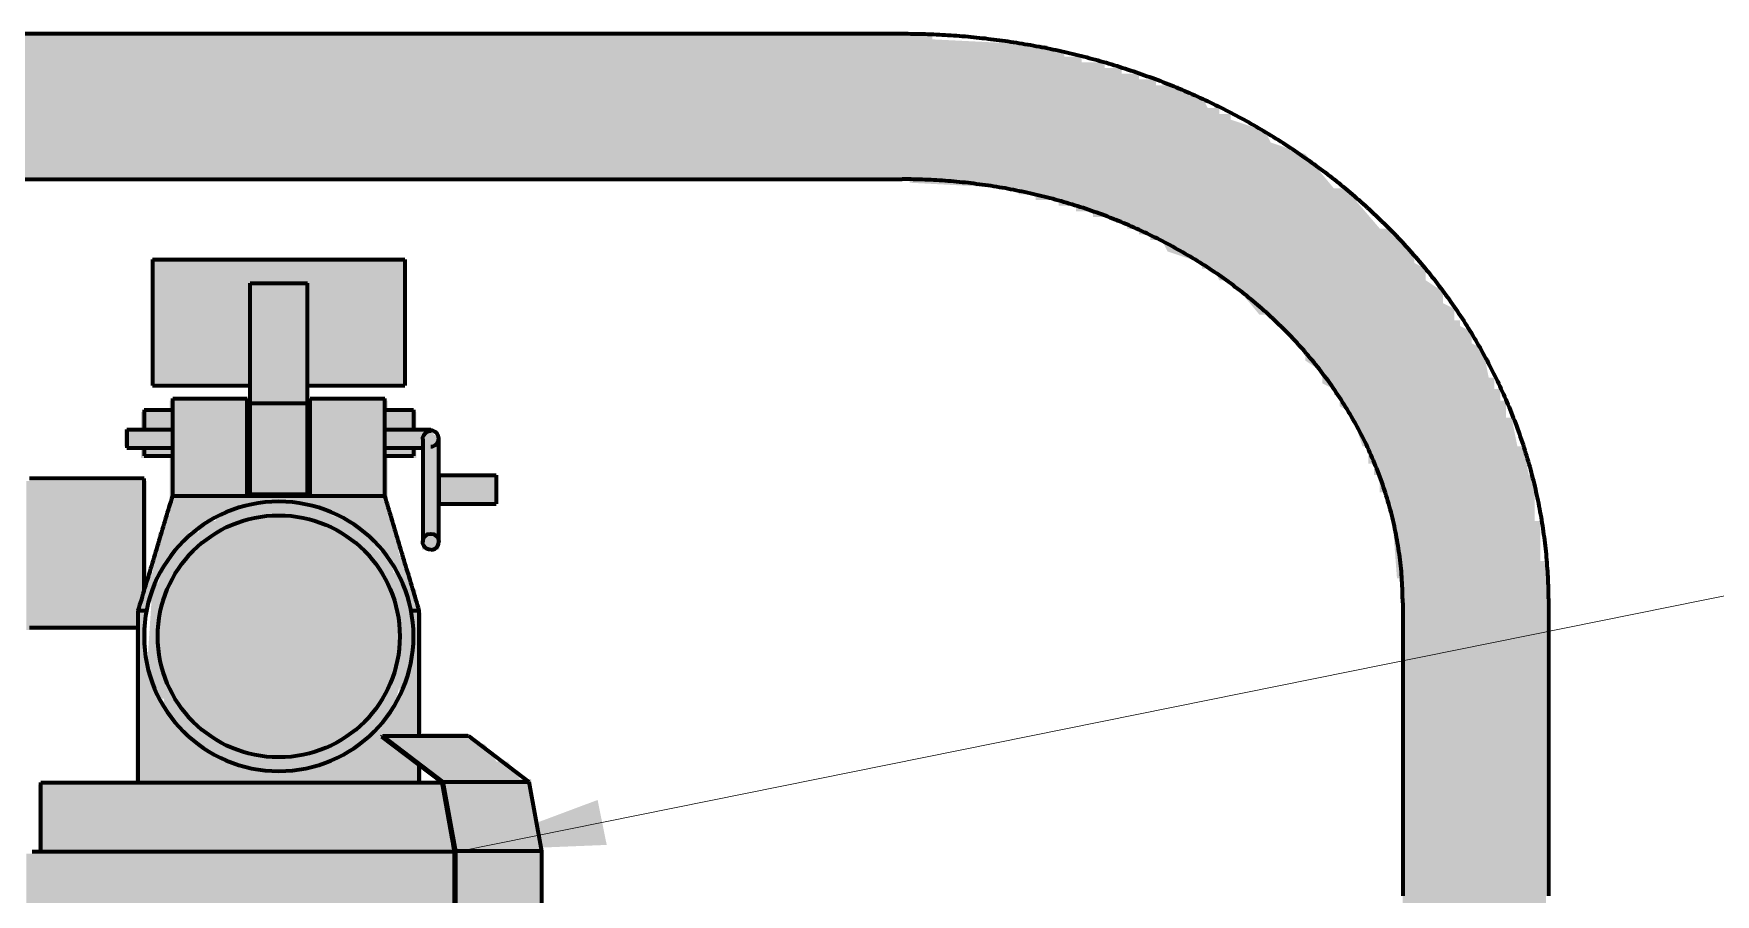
# Model space of a CAD drawing. Header units: millimetres. Extents: x 0 to 2382, y 0 to 420.
# Drawn here: x 2173.73 to 2203.05, y 349.99 to 365 of the extents above; entities that cross this region are included whole.
import ezdxf

# ---------------------------------------------------------------- set-up
doc = ezdxf.new("R2010")
doc.units = ezdxf.units.MM
for name, color, linetype, lineweight in [('01-VISIBLE', 7, 'CONTINUOUS', 70), ('08-FINA', 5, 'CONTINUOUS', 18), ('13-GRAFICA', 30, 'CONTINUOUS', 18)]:
    doc.layers.add(name, color=color, linetype=linetype, lineweight=lineweight)

msp = doc.modelspace()

# ---------------------------------------------------------------- hatches: boundary and pattern name
at = {"layer": '08-FINA'}
h = msp.add_hatch(color=7, dxfattribs=at)
h.dxf.hatch_style = 1
h.paths.add_polyline_path([(2181.189, 350.747), (2183.719, 350.85), (2183.56, 351.634)])
at = {"layer": '13-GRAFICA', "true_color": 0xb21820}
h = msp.add_hatch(color=7, dxfattribs=at)
h.dxf.hatch_style = 1
h.paths.add_polyline_path([(2155.9, 321.9), (2155.9, 355.8), (2156, 355.8), (2156, 356.5), (2156.1, 356.5), (2156.1, 357.3), (2156.2, 357.3), (2156.2, 357.6), (2156.3, 357.6), (2156.4, 358.1), (2156.5, 358.1), (2156.5, 358.3), (2156.6, 358.3), (2156.6, 358.6), (2156.7, 358.6), (2156.7, 358.8), (2156.8, 358.8), (2156.8, 359), (2156.9, 359), (2157, 359.5), (2157.1, 359.5), (2157.2, 359.8), (2157.5, 360), (2157.5, 360.2), (2157.7, 360.3), (2157.7, 360.5), (2158, 360.7), (2158, 360.9), (2158.2, 361), (2158.2, 361.2), (2158.3, 361.2), (2158.6, 361.6), (2158.8, 361.6), (2159.4, 362.3), (2159.6, 362.3), (2160.1, 362.9), (2160.7, 363.1), (2160.8, 363.3), (2161, 363.3), (2161, 363.4), (2161.2, 363.4), (2161.2, 363.5), (2161.8, 363.7), (2161.9, 363.9), (2162.1, 363.9), (2162.1, 364), (2162.3, 364), (2162.3, 364.1), (2162.7, 364.1), (2162.7, 364.2), (2163, 364.2), (2163, 364.3), (2163.3, 364.3), (2163.3, 364.4), (2163.6, 364.4), (2163.6, 364.5), (2164, 364.5), (2164, 364.6), (2164.3, 364.6), (2164.3, 364.7), (2164.6, 364.7), (2164.6, 364.8), (2165.6, 364.8), (2165.6, 364.9), (2166.6, 364.9), (2166.6, 365), (2189.4, 365), (2189.4, 364.9), (2191.4, 364.8), (2191.4, 364.7), (2191.7, 364.7), (2191.7, 364.6), (2192, 364.6), (2192, 364.5), (2192.4, 364.5), (2192.4, 364.4), (2192.7, 364.4), (2192.7, 364.3), (2193, 364.3), (2193, 364.2), (2193.3, 364.2), (2193.3, 364.1), (2193.7, 364.1), (2193.7, 364), (2194.1, 363.9), (2194.2, 363.7), (2194.4, 363.7), (2194.4, 363.6), (2194.6, 363.6), (2194.6, 363.5), (2195.2, 363.3), (2195.3, 363.1), (2195.9, 362.9), (2196.4, 362.3), (2196.6, 362.3), (2197.2, 361.6), (2197.4, 361.6), (2197.4, 361.5), (2197.8, 361.2), (2197.8, 361), (2198, 360.9), (2198, 360.7), (2198.3, 360.5), (2198.3, 360.3), (2198.5, 360.2), (2198.5, 360), (2198.6, 360), (2198.6, 359.9), (2198.8, 359.8), (2198.8, 359.6), (2199, 359.5), (2199.1, 359), (2199.2, 359), (2199.2, 358.8), (2199.3, 358.8), (2199.3, 358.6), (2199.4, 358.6), (2199.4, 358.3), (2199.5, 358.3), (2199.6, 357.8), (2199.7, 357.8), (2199.8, 357.3), (2199.9, 357.3), (2199.9, 356.5), (2200, 356.5), (2200, 355.8), (2200.1, 355.8), (2200.1, 321.9), (2199.9, 321.9), (2199.8, 321.7), (2199.6, 321.7), (2199.5, 321.5), (2199.3, 321.5), (2199.2, 321.3), (2199, 321.3), (2198.9, 321.1), (2198.7, 321.1), (2198.6, 320.9), (2198.4, 320.9), (2198.3, 320.7), (2198.1, 320.7), (2198.1, 320.6), (2197.9, 320.5), (2197.9, 314.5), (2197.5, 314.5), (2197.5, 321.1), (2197.6, 321.1), (2197.6, 355.5), (2197.5, 355.5), (2197.4, 356.8), (2197.3, 356.8), (2197.3, 357), (2197.2, 357), (2197.2, 357.3), (2197.1, 357.3), (2197.1, 357.5), (2197, 357.5), (2197, 357.8), (2196.9, 357.8), (2196.7, 358.4), (2196.5, 358.5), (2196.5, 358.7), (2196.4, 358.7), (2196.4, 358.8), (2196.2, 358.9), (2196.2, 359.1), (2195.9, 359.3), (2195.9, 359.5), (2195.8, 359.5), (2195.3, 360.1), (2195.1, 360.1), (2194.6, 360.7), (2194.4, 360.7), (2194.3, 360.9), (2194.1, 360.9), (2194.1, 361), (2193.5, 361.2), (2193.4, 361.4), (2193.2, 361.4), (2193.2, 361.5), (2193, 361.5), (2193, 361.6), (2192.8, 361.6), (2192.8, 361.7), (2192.6, 361.7), (2192.6, 361.8), (2192.2, 361.8), (2192.2, 361.9), (2191.9, 361.9), (2191.9, 362), (2191.6, 362), (2191.6, 362.1), (2191.2, 362.1), (2191.2, 362.2), (2190.9, 362.2), (2190.9, 362.3), (2189, 362.4), (2189, 362.5), (2167, 362.5), (2167, 362.4), (2165.1, 362.3), (2165.1, 362.2), (2164.4, 362.1), (2164.4, 362), (2164.1, 362), (2164.1, 361.9), (2163.8, 361.9), (2163.8, 361.8), (2163.4, 361.8), (2163.4, 361.7), (2163.2, 361.7), (2163.2, 361.6), (2162.6, 361.4), (2162.5, 361.2), (2162.3, 361.2), (2162.3, 361.1), (2161.7, 360.9), (2161.7, 360.8), (2161.4, 360.7), (2160.9, 360.1), (2160.7, 360.1), (2160.7, 360), (2160.1, 359.5), (2160.1, 359.3), (2159.8, 359.1), (2159.8, 358.9), (2159.5, 358.7), (2159.5, 358.5), (2159.3, 358.4), (2159.3, 358.2), (2159.2, 358.2), (2159.2, 358), (2159.1, 358), (2159.1, 357.8), (2159, 357.8), (2159, 357.5), (2158.9, 357.5), (2158.9, 357.3), (2158.8, 357.3), (2158.8, 357), (2158.7, 357), (2158.7, 356.8), (2158.6, 356.8), (2158.5, 355.5), (2158.4, 355.5), (2158.4, 321.1), (2158.5, 321.1), (2158.5, 314.5), (2158.1, 314.5), (2158.1, 320.5), (2158, 320.5), (2157.9, 320.7), (2157.7, 320.7), (2157.6, 320.9), (2157.4, 320.9), (2157.3, 321.1), (2157.1, 321.1), (2157, 321.3), (2156.8, 321.3), (2156.7, 321.5), (2156.5, 321.5), (2156.4, 321.7), (2156.2, 321.7), (2156.1, 321.9)])
h = msp.add_hatch(color=7, dxfattribs=at)
h.dxf.hatch_style = 1
h.paths.add_polyline_path([(2175.8, 358.9), (2175.8, 361.1), (2180.2, 361.1), (2180.2, 358.9), (2178.5, 358.9), (2178.5, 357), (2177.5, 357), (2177.5, 358.9)])
at = {"layer": '13-GRAFICA', "true_color": 0xd6d9de}
h = msp.add_hatch(color=7, dxfattribs=at)
h.dxf.hatch_style = 1
h.paths.add_polyline_path([(2175.6, 358.4), (2176.1, 358.4), (2176.1, 358.1), (2175.6, 358.1)])
at = {"layer": '13-GRAFICA', "true_color": 0xcba23e}
h = msp.add_hatch(color=7, dxfattribs=at)
h.dxf.hatch_style = 1
h.paths.add_polyline_path([(2175.8, 355.6), (2175.9, 356.3), (2176, 356.3), (2176, 356.6), (2176.1, 356.6), (2176.1, 358.6), (2177.5, 358.6), (2177.5, 356.9), (2178.5, 356.9), (2178.5, 358.6), (2179.9, 358.6), (2179.9, 356.6), (2180, 356.6), (2180.1, 355.9), (2180.2, 355.9), (2180.2, 355.6), (2180.3, 355.6), (2180.3, 355.3), (2180.3, 355.1), (2180.2, 355.1), (2180.2, 355.4), (2180.1, 355.4), (2180, 355.8), (2179.9, 355.8), (2179.9, 355.9), (2179.6, 356.1), (2179.6, 356.3), (2179.4, 356.3), (2179.3, 356.5), (2179.1, 356.5), (2179.1, 356.6), (2178.9, 356.6), (2178.9, 356.7), (2178.6, 356.7), (2178.6, 356.8), (2177.4, 356.8), (2177.4, 356.7), (2177.1, 356.7), (2177.1, 356.6), (2176.7, 356.5), (2176.7, 356.4), (2176.4, 356.3), (2176.4, 356.1), (2176, 355.8), (2176, 355.6), (2175.9, 355.6), (2175.9, 355.4), (2175.8, 355.4), (2175.8, 355.1), (2175.7, 355.1), (2175.7, 355.6)])
at = {"layer": '13-GRAFICA', "true_color": 0xd6d9de}
h = msp.add_hatch(color=7, dxfattribs=at)
h.dxf.hatch_style = 1
h.paths.add_polyline_path([(2180.4, 358.4), (2180.4, 358.1), (2179.9, 358.1), (2179.9, 358.4)])
h = msp.add_hatch(color=7, dxfattribs=at)
h.dxf.hatch_style = 1
h.paths.add_polyline_path([(2175.3, 358.1), (2176.1, 358.1), (2176.1, 357.8), (2175.3, 357.8)])
h = msp.add_hatch(color=7, dxfattribs=at)
h.dxf.hatch_style = 1
h.paths.add_polyline_path([(2180.5, 357.8), (2179.9, 357.8), (2179.9, 358.1), (2180.7, 358.1), (2180.7, 358), (2180.8, 358), (2180.8, 356), (2180.5, 356)])
h = msp.add_hatch(color=7, dxfattribs=at)
h.dxf.hatch_style = 1
h.paths.add_polyline_path([(2176.1, 357.6), (2175.6, 357.6), (2175.6, 357.8), (2176.1, 357.8)])
h = msp.add_hatch(color=7, dxfattribs=at)
h.dxf.hatch_style = 1
h.paths.add_polyline_path([(2180.4, 357.6), (2179.9, 357.6), (2179.9, 357.8), (2180.4, 357.8)])
at = {"layer": '13-GRAFICA', "true_color": 0xffd200}
h = msp.add_hatch(color=7, dxfattribs=at)
h.dxf.hatch_style = 1
h.paths.add_polyline_path([(2180.8, 356.8), (2180.8, 357.3), (2181.8, 357.3), (2181.8, 356.8)])
at = {"layer": '13-GRAFICA', "true_color": 0xcba23e}
h = msp.add_hatch(color=7, dxfattribs=at)
h.dxf.hatch_style = 1
h.paths.add_polyline_path([(2175.5, 354.6), (2173.6, 354.6), (2173.6, 357.2), (2175.7, 357.2), (2175.7, 355.6), (2175.7, 355.1), (2175.7, 353.9), (2175.7, 351.9), (2175.5, 351.9)])
at = {"layer": '13-GRAFICA', "true_color": 0xffffff}
h = msp.add_hatch(color=7, dxfattribs=at)
h.dxf.hatch_style = 1
h.paths.add_polyline_path([(2175.7, 353.9), (2175.8, 355.4), (2175.9, 355.4), (2176, 355.8), (2176.4, 356.1), (2176.4, 356.3), (2176.6, 356.3), (2176.7, 356.5), (2176.9, 356.5), (2176.9, 356.6), (2177.1, 356.6), (2177.1, 356.7), (2177.4, 356.7), (2177.4, 356.8), (2178.6, 356.8), (2178.6, 356.7), (2178.9, 356.7), (2178.9, 356.6), (2179.3, 356.5), (2179.4, 356.3), (2179.6, 356.3), (2179.6, 356.1), (2180, 355.8), (2180, 355.6), (2180.1, 355.6), (2180.1, 355.4), (2180.2, 355.4), (2180.2, 355.1), (2180.3, 355.1), (2180.3, 353.9), (2180.2, 353.9), (2180.2, 353.6), (2180.1, 353.6), (2180, 353.2), (2179.8, 353.1), (2179.8, 352.9), (2179.7, 352.9), (2179.6, 352.7), (2179.4, 352.7), (2179.2, 352.4), (2178.9, 352.4), (2178.9, 352.3), (2178.7, 352.3), (2178.7, 352.2), (2178.1, 352.2), (2178.1, 352.1), (2177.9, 352.1), (2177.9, 352.2), (2177.3, 352.2), (2177.3, 352.3), (2177.1, 352.3), (2177.1, 352.4), (2176.8, 352.4), (2176.6, 352.7), (2176.4, 352.7), (2176.4, 352.8), (2176.2, 352.9), (2176.2, 353.1), (2176, 353.2), (2176, 353.4), (2175.9, 353.4), (2175.9, 353.6), (2175.8, 353.6), (2175.8, 353.9)])
at = {"layer": '13-GRAFICA', "true_color": 0x009146}
h = msp.add_hatch(color=7, dxfattribs=at)
h.dxf.hatch_style = 1
h.paths.add_polyline_path([(2177.357, 356.284), (2177.381, 356.293), (2177.515, 356.335), (2177.54, 356.341), (2177.677, 356.372), (2177.702, 356.376), (2177.842, 356.395), (2177.867, 356.397), (2178.007, 356.403), (2178.033, 356.403), (2178.173, 356.397), (2178.198, 356.395), (2178.338, 356.376), (2178.363, 356.372), (2178.5, 356.341), (2178.525, 356.335), (2178.659, 356.293), (2178.683, 356.284), (2178.813, 356.23), (2178.591, 355.695), (2178.473, 355.744), (2178.363, 355.779), (2178.25, 355.804), (2178.135, 355.819), (2178.02, 355.824), (2177.905, 355.819), (2177.79, 355.804), (2177.677, 355.779), (2177.567, 355.744), (2177.449, 355.695), (2177.227, 356.23)])
at = {"layer": '13-GRAFICA', "true_color": 0xc81e2d}
h = msp.add_hatch(color=7, dxfattribs=at)
h.dxf.hatch_style = 1
h.paths.add_polyline_path([(2176.57, 353.267), (2176.554, 353.286), (2176.468, 353.398), (2176.454, 353.419), (2176.378, 353.538), (2176.366, 353.559), (2176.301, 353.684), (2176.29, 353.707), (2176.236, 353.837), (2176.227, 353.861), (2176.185, 353.995), (2176.179, 354.02), (2176.148, 354.157), (2176.144, 354.182), (2176.125, 354.322), (2176.123, 354.347), (2176.117, 354.487), (2176.117, 354.513), (2176.123, 354.653), (2176.125, 354.678), (2176.144, 354.818), (2176.148, 354.843), (2176.179, 354.98), (2176.185, 355.005), (2176.227, 355.139), (2176.236, 355.163), (2176.29, 355.293), (2176.301, 355.316), (2176.366, 355.441), (2176.378, 355.462), (2176.454, 355.581), (2176.468, 355.602), (2176.554, 355.714), (2176.57, 355.733), (2176.665, 355.837), (2176.683, 355.855), (2176.787, 355.95), (2176.806, 355.966), (2176.918, 356.052), (2176.939, 356.066), (2177.058, 356.142), (2177.079, 356.154), (2177.204, 356.219), (2177.472, 355.706), (2177.358, 355.646), (2177.261, 355.584), (2177.169, 355.514), (2177.084, 355.436), (2177.006, 355.351), (2176.936, 355.259), (2176.874, 355.162), (2176.82, 355.059), (2176.776, 354.953), (2176.741, 354.843), (2176.716, 354.73), (2176.701, 354.615), (2176.696, 354.5), (2176.701, 354.385), (2176.716, 354.27), (2176.741, 354.157), (2176.776, 354.047), (2176.82, 353.941), (2176.874, 353.838), (2176.936, 353.741), (2177.006, 353.649), (2177.093, 353.555), (2176.665, 353.163)])
h = msp.add_hatch(color=7, dxfattribs=at)
h.dxf.hatch_style = 1
h.paths.add_polyline_path([(2178.961, 356.154), (2178.982, 356.142), (2179.101, 356.066), (2179.122, 356.052), (2179.234, 355.966), (2179.253, 355.95), (2179.357, 355.855), (2179.375, 355.837), (2179.47, 355.733), (2179.486, 355.714), (2179.572, 355.602), (2179.586, 355.581), (2179.662, 355.462), (2179.674, 355.441), (2179.739, 355.316), (2179.75, 355.293), (2179.804, 355.163), (2179.813, 355.139), (2179.855, 355.005), (2179.861, 354.98), (2179.892, 354.843), (2179.896, 354.818), (2179.915, 354.678), (2179.917, 354.653), (2179.923, 354.513), (2179.923, 354.487), (2179.917, 354.347), (2179.915, 354.322), (2179.896, 354.182), (2179.892, 354.157), (2179.861, 354.02), (2179.855, 353.995), (2179.813, 353.861), (2179.804, 353.837), (2179.75, 353.707), (2179.739, 353.684), (2179.674, 353.559), (2179.662, 353.538), (2179.586, 353.419), (2179.572, 353.398), (2179.486, 353.286), (2179.47, 353.267), (2179.375, 353.163), (2178.947, 353.555), (2179.034, 353.649), (2179.104, 353.741), (2179.166, 353.838), (2179.22, 353.941), (2179.264, 354.047), (2179.299, 354.157), (2179.324, 354.27), (2179.339, 354.385), (2179.344, 354.5), (2179.339, 354.615), (2179.324, 354.73), (2179.299, 354.843), (2179.264, 354.953), (2179.22, 355.059), (2179.166, 355.162), (2179.104, 355.259), (2179.034, 355.351), (2178.956, 355.436), (2178.871, 355.514), (2178.779, 355.584), (2178.682, 355.646), (2178.568, 355.706), (2178.836, 356.219)])
at = {"layer": '13-GRAFICA', "true_color": 0x191919}
h = msp.add_hatch(color=7, dxfattribs=at)
h.dxf.hatch_style = 1
h.paths.add_polyline_path([(2178.124, 355.74), (2178.125, 355.748), (2178.128, 355.755), (2178.131, 355.763), (2178.135, 355.77), (2178.139, 355.777), (2178.144, 355.783), (2178.15, 355.789), (2178.156, 355.794), (2178.163, 355.798), (2178.17, 355.802), (2178.178, 355.805), (2178.186, 355.808), (2178.194, 355.809), (2178.202, 355.81), (2178.21, 355.81), (2178.218, 355.809), (2178.226, 355.808), (2178.234, 355.805), (2178.241, 355.802), (2178.248, 355.798), (2178.255, 355.794), (2178.261, 355.788), (2178.267, 355.783), (2178.272, 355.776), (2178.277, 355.77), (2178.28, 355.762), (2178.283, 355.755), (2178.286, 355.747), (2178.287, 355.739), (2178.288, 355.731), (2178.288, 355.723), (2178.287, 355.715), (2178.102, 354.488), (2178.1, 354.48), (2178.098, 354.472), (2178.095, 354.464), (2178.091, 354.457), (2178.086, 354.451), (2178.081, 354.444), (2178.075, 354.439), (2178.069, 354.433), (2178.062, 354.429), (2178.055, 354.425), (2178.048, 354.422), (2178.04, 354.42), (2178.032, 354.418), (2178.024, 354.417), (2178.016, 354.417), (2178.008, 354.418), (2178, 354.42), (2177.992, 354.422), (2177.984, 354.425), (2177.977, 354.429), (2177.971, 354.434), (2177.964, 354.439), (2177.959, 354.445), (2177.953, 354.451), (2177.949, 354.458), (2177.945, 354.465), (2177.942, 354.472), (2177.94, 354.48), (2177.938, 354.488), (2177.937, 354.496), (2177.937, 354.504), (2177.938, 354.512)])
at = {"layer": '13-GRAFICA', "true_color": 0xcba23e}
h = msp.add_hatch(color=7, dxfattribs=at)
h.dxf.hatch_style = 1
h.paths.add_polyline_path([(2180.4, 355.3), (2180.4, 354.9), (2180.5, 354.9), (2180.5, 352.8), (2180.3, 352.8), (2180.3, 353.9), (2180.3, 355.1), (2180.3, 355.3)])
h = msp.add_hatch(color=7, dxfattribs=at)
h.dxf.hatch_style = 1
h.paths.add_polyline_path([(2179.8, 352.8), (2179.8, 352.7), (2180.3, 352.343), (2180.3, 351.9), (2175.7, 351.9), (2175.7, 353.9), (2175.8, 353.9), (2175.8, 353.6), (2175.9, 353.6), (2176, 353.2), (2176.2, 353.1), (2176.2, 352.9), (2176.3, 352.9), (2176.4, 352.7), (2176.6, 352.7), (2176.8, 352.4), (2177.1, 352.4), (2177.1, 352.3), (2177.3, 352.3), (2177.3, 352.2), (2177.9, 352.2), (2177.9, 352.1), (2178.1, 352.1), (2178.1, 352.2), (2178.7, 352.2), (2178.7, 352.3), (2178.9, 352.3), (2178.9, 352.4), (2179.2, 352.4), (2179.4, 352.7), (2179.6, 352.7), (2179.6, 352.8), (2179.8, 352.9), (2179.8, 353.1), (2180, 353.2), (2180, 353.4), (2180.1, 353.4), (2180.1, 353.6), (2180.2, 353.6), (2180.2, 353.9), (2180.3, 353.9), (2180.3, 352.8)])
at = {"layer": '13-GRAFICA', "true_color": 0xc81e2d}
h = msp.add_hatch(color=7, dxfattribs=at)
h.dxf.hatch_style = 1
h.paths.add_polyline_path([(2180.9, 351.4), (2180.9, 351.9), (2180.8, 351.9), (2180.6, 352.2), (2180.4, 352.2), (2180.2, 352.5), (2180, 352.5), (2179.8, 352.8), (2181.3, 352.8), (2181.3, 352.7), (2181.6, 352.6), (2181.8, 352.3), (2182, 352.3), (2182.2, 352), (2182.4, 352), (2182.5, 350.9), (2182.6, 350.9), (2182.6, 348.7), (2181.1, 348.7), (2181.1, 350.8), (2181, 350.8), (2181, 351.4)])
at = {"layer": '13-GRAFICA', "true_color": 0xcba23e}
h = msp.add_hatch(color=7, dxfattribs=at)
h.dxf.hatch_style = 1
h.paths.add_polyline_path([(2180.5, 352.2), (2180.5, 351.9), (2180.3, 351.9), (2180.3, 352.343)])
h = msp.add_hatch(color=7, dxfattribs=at)
h.dxf.hatch_style = 1
h.paths.add_polyline_path([(2181, 350.8), (2181.1, 350.8), (2181.1, 350.7), (2173.8, 350.7), (2173.8, 351.9), (2180.9, 351.9)])
at = {"layer": '13-GRAFICA', "true_color": 0xb21820}
h = msp.add_hatch(color=7, dxfattribs=at)
h.dxf.hatch_style = 1
h.paths.add_polyline_path([(2173.6, 347.4), (2173.6, 350.7), (2181.1, 350.7), (2181.1, 348.7), (2182.4, 348.7), (2182.4, 347.4)])

# ---------------------------------------------------------------- linework, layer by layer
at = {"layer": '01-VISIBLE'}
for p, q in [((2167.13, 365), (2188.87, 365)), ((2167.13, 362.46), (2188.87, 362.46)), ((2175.8, 361.062), (2180.2, 361.062)), ((2177.5, 358.552), (2177.5, 360.649)), ((2177.5, 360.649), (2178.5, 360.649)), ((2178.5, 358.552), (2178.5, 360.649)), ((2175.8, 358.862), (2177.5, 358.862)), ((2178.5, 358.862), (2180.2, 358.862)), ((2175.65, 358.438), (2176.15, 358.438)), ((2176.15, 358.638), (2177.45, 358.638)), ((2176.15, 356.938), (2176.15, 358.638)), ((2177.45, 356.938), (2177.45, 358.638)), ((2177.45, 358.438), (2177.5, 358.438)), ((2177.5, 356.968), (2177.5, 358.552)), ((2177.5, 358.552), (2178.5, 358.552)), ((2178.5, 356.968), (2178.5, 358.552)), ((2178.5, 358.438), (2178.55, 358.438)), ((2178.55, 358.638), (2179.85, 358.638)), ((2178.55, 356.938), (2178.55, 358.638)), ((2179.85, 356.938), (2179.85, 358.638)), ((2179.85, 358.438), (2180.35, 358.438)), ((2175.35, 358.098), (2176.15, 358.098)), ((2177.45, 358.098), (2177.5, 358.098)), ((2178.5, 358.098), (2178.55, 358.098)), ((2179.85, 358.098), (2180.65, 358.098)), ((2175.35, 357.778), (2176.15, 357.778)), ((2175.65, 357.638), (2176.15, 357.638)), ((2177.45, 357.778), (2177.5, 357.778)), ((2177.45, 357.638), (2177.5, 357.638)), ((2178.5, 357.778), (2178.55, 357.778)), ((2178.5, 357.638), (2178.55, 357.638)), ((2179.85, 357.778), (2180.51, 357.778)), ((2179.85, 357.638), (2180.35, 357.638)), ((2175.65, 357.238), (2173.65, 357.238)), ((2180.79, 357.298), (2181.79, 357.298)), ((2176.15, 356.938), (2177.45, 356.938)), ((2177.45, 356.938), (2178.55, 356.938)), ((2177.5, 356.968), (2178.5, 356.968)), ((2177.5, 356.938), (2177.5, 356.968)), ((2178.5, 356.938), (2178.5, 356.968)), ((2178.55, 356.938), (2179.85, 356.938)), ((2180.79, 356.798), (2181.79, 356.798)), ((2175.55, 354.938), (2175.693, 354.938)), ((2175.55, 351.938), (2175.55, 354.938)), ((2180.307, 354.938), (2180.45, 354.938)), ((2180.45, 352.755), (2180.45, 354.938)), ((2197.6, 355.07), (2197.6, 350.462)), ((2200.14, 355.07), (2200.14, 350.462)), ((2175.55, 354.638), (2173.65, 354.638)), ((2179.798, 352.738), (2179.807, 352.755)), ((2180.847, 351.938), (2179.798, 352.738)), ((2179.807, 352.755), (2181.307, 352.755)), ((2179.807, 352.755), (2180.862, 351.95)), ((2181.307, 352.755), (2182.362, 351.95)), ((2180.45, 351.938), (2180.45, 352.241)), ((2173.85, 350.738), (2173.85, 351.938)), ((2181.063, 350.738), (2180.847, 351.938)), ((2180.862, 351.95), (2182.362, 351.95)), ((2180.862, 351.95), (2181.08, 350.74)), ((2182.362, 351.95), (2182.58, 350.74)), ((2181.063, 348.738), (2181.063, 350.738)), ((2181.08, 350.74), (2181.08, 348.738)), ((2182.58, 350.74), (2181.08, 350.74)), ((2182.58, 350.74), (2182.58, 348.738))]:
    msp.add_line(p, q, dxfattribs=at)
for points in [[(2188.87, 365), (2188.92, 365), (2188.97, 365), (2189.02, 364.999), (2189.07, 364.998), (2189.12, 364.998), (2189.17, 364.996), (2189.22, 364.995), (2189.27, 364.994), (2189.32, 364.992), (2189.37, 364.99), (2189.42, 364.988), (2189.47, 364.986), (2189.52, 364.983), (2189.57, 364.981), (2189.62, 364.978), (2189.67, 364.975), (2189.72, 364.972), (2189.77, 364.968), (2189.82, 364.965), (2189.87, 364.961), (2189.92, 364.957), (2189.97, 364.953), (2190.02, 364.948), (2190.07, 364.944), (2190.119, 364.939), (2190.169, 364.934), (2190.219, 364.929), (2190.269, 364.923), (2190.319, 364.918), (2190.368, 364.912), (2190.418, 364.906), (2190.468, 364.9), (2190.517, 364.894), (2190.567, 364.887), (2190.617, 364.88), (2190.666, 364.873), (2190.716, 364.866), (2190.765, 364.859), (2190.815, 364.851), (2190.864, 364.844), (2190.914, 364.836), (2190.963, 364.828), (2191.012, 364.819), (2191.062, 364.811), (2191.111, 364.802), (2191.16, 364.793), (2191.209, 364.784), (2191.259, 364.775), (2191.308, 364.765), (2191.357, 364.756), (2191.406, 364.746), (2191.455, 364.736), (2191.504, 364.726), (2191.553, 364.715), (2191.602, 364.704), (2191.651, 364.694), (2191.7, 364.683), (2191.748, 364.671), (2191.797, 364.66), (2191.846, 364.648), (2191.894, 364.636), (2191.943, 364.624), (2191.992, 364.612), (2192.04, 364.6), (2192.089, 364.587), (2192.137, 364.574), (2192.185, 364.561), (2192.234, 364.548), (2192.282, 364.535), (2192.33, 364.521), (2192.378, 364.508), (2192.426, 364.494), (2192.474, 364.479), (2192.522, 364.465), (2192.57, 364.451), (2192.618, 364.436), (2192.666, 364.421), (2192.713, 364.406), (2192.761, 364.391), (2192.809, 364.375), (2192.856, 364.359), (2192.904, 364.343), (2192.951, 364.327), (2192.998, 364.311), (2193.046, 364.295), (2193.093, 364.278), (2193.14, 364.261), (2193.187, 364.244), (2193.234, 364.227), (2193.281, 364.209), (2193.328, 364.192), (2193.375, 364.174), (2193.421, 364.156), (2193.468, 364.138), (2193.515, 364.119), (2193.561, 364.101), (2193.607, 364.082), (2193.654, 364.063), (2193.7, 364.044), (2193.746, 364.024), (2193.792, 364.005), (2193.838, 363.985), (2193.884, 363.965), (2193.93, 363.945), (2193.976, 363.924), (2194.021, 363.904), (2194.067, 363.883), (2194.112, 363.862), (2194.158, 363.841), (2194.203, 363.82), (2194.248, 363.798), (2194.293, 363.777), (2194.338, 363.755), (2194.383, 363.733), (2194.428, 363.711), (2194.473, 363.688), (2194.518, 363.665), (2194.562, 363.643), (2194.607, 363.62), (2194.651, 363.596), (2194.695, 363.573), (2194.739, 363.549), (2194.783, 363.526), (2194.827, 363.502), (2194.871, 363.478), (2194.915, 363.453), (2194.959, 363.429), (2195.002, 363.404), (2195.046, 363.379), (2195.089, 363.354), (2195.132, 363.329), (2195.175, 363.303), (2195.218, 363.278), (2195.261, 363.252), (2195.304, 363.226), (2195.346, 363.199), (2195.389, 363.173), (2195.431, 363.146), (2195.474, 363.12), (2195.516, 363.093), (2195.558, 363.066), (2195.6, 363.038), (2195.642, 363.011), (2195.683, 362.983), (2195.725, 362.955), (2195.766, 362.927), (2195.808, 362.899), (2195.849, 362.87), (2195.89, 362.842), (2195.931, 362.813), (2195.972, 362.784), (2196.012, 362.755), (2196.053, 362.725), (2196.093, 362.696), (2196.133, 362.666), (2196.174, 362.636), (2196.214, 362.606), (2196.253, 362.576), (2196.293, 362.545), (2196.333, 362.514), (2196.372, 362.484), (2196.411, 362.453), (2196.451, 362.421), (2196.49, 362.39), (2196.528, 362.359), (2196.567, 362.327), (2196.606, 362.295), (2196.644, 362.263), (2196.682, 362.231), (2196.721, 362.198), (2196.759, 362.166), (2196.796, 362.133), (2196.834, 362.1), (2196.872, 362.067), (2196.909, 362.033), (2196.946, 362), (2196.983, 361.966), (2197.02, 361.932), (2197.057, 361.898), (2197.093, 361.864), (2197.13, 361.83), (2197.166, 361.795), (2197.202, 361.76), (2197.238, 361.726), (2197.274, 361.69), (2197.309, 361.655), (2197.345, 361.62), (2197.38, 361.584), (2197.415, 361.549), (2197.45, 361.513), (2197.485, 361.477), (2197.519, 361.44), (2197.553, 361.404), (2197.588, 361.367), (2197.622, 361.331), (2197.655, 361.294), (2197.689, 361.257), (2197.723, 361.219), (2197.756, 361.182), (2197.789, 361.144), (2197.822, 361.107), (2197.855, 361.069), (2197.887, 361.031), (2197.919, 360.993), (2197.952, 360.954), (2197.984, 360.916), (2198.015, 360.877), (2198.047, 360.838), (2198.078, 360.799), (2198.11, 360.76), (2198.141, 360.721), (2198.171, 360.681), (2198.202, 360.642), (2198.232, 360.602), (2198.263, 360.562), (2198.293, 360.522), (2198.322, 360.482), (2198.352, 360.441), (2198.381, 360.401), (2198.41, 360.36), (2198.439, 360.319), (2198.468, 360.278), (2198.497, 360.237), (2198.525, 360.196), (2198.553, 360.155), (2198.581, 360.113), (2198.609, 360.071), (2198.636, 360.029), (2198.664, 359.988), (2198.691, 359.945), (2198.718, 359.903), (2198.744, 359.861), (2198.771, 359.818), (2198.797, 359.776), (2198.823, 359.733), (2198.848, 359.69), (2198.874, 359.647), (2198.899, 359.604), (2198.924, 359.56), (2198.949, 359.517), (2198.974, 359.473), (2198.998, 359.429), (2199.022, 359.386), (2199.046, 359.342), (2199.07, 359.297), (2199.093, 359.253), (2199.116, 359.209), (2199.139, 359.164), (2199.162, 359.12), (2199.185, 359.075), (2199.207, 359.03), (2199.229, 358.985), (2199.251, 358.94), (2199.272, 358.895), (2199.293, 358.85), (2199.314, 358.804), (2199.335, 358.759), (2199.356, 358.713), (2199.376, 358.667), (2199.396, 358.621), (2199.416, 358.575), (2199.435, 358.529), (2199.455, 358.483), (2199.474, 358.437), (2199.493, 358.39), (2199.511, 358.344), (2199.529, 358.297), (2199.547, 358.251), (2199.565, 358.204), (2199.583, 358.157), (2199.6, 358.11), (2199.617, 358.063), (2199.634, 358.016), (2199.65, 357.968), (2199.666, 357.921), (2199.682, 357.874), (2199.698, 357.826), (2199.714, 357.779), (2199.729, 357.731), (2199.744, 357.683), (2199.758, 357.635), (2199.773, 357.587), (2199.787, 357.539), (2199.801, 357.491), (2199.814, 357.443), (2199.827, 357.395), (2199.84, 357.346), (2199.853, 357.298), (2199.866, 357.249), (2199.878, 357.201), (2199.89, 357.152), (2199.902, 357.104), (2199.913, 357.055), (2199.924, 357.006), (2199.935, 356.957), (2199.946, 356.908), (2199.956, 356.859), (2199.966, 356.81), (2199.976, 356.761), (2199.985, 356.712), (2199.994, 356.663), (2200.003, 356.614), (2200.012, 356.564), (2200.02, 356.515), (2200.028, 356.465), (2200.036, 356.416), (2200.044, 356.367), (2200.051, 356.317), (2200.058, 356.267), (2200.065, 356.218), (2200.071, 356.168), (2200.077, 356.118), (2200.083, 356.069), (2200.089, 356.019), (2200.094, 355.969), (2200.099, 355.919), (2200.103, 355.87), (2200.108, 355.82), (2200.112, 355.77), (2200.116, 355.72), (2200.119, 355.67), (2200.123, 355.62), (2200.126, 355.57), (2200.128, 355.52), (2200.131, 355.47), (2200.133, 355.42), (2200.135, 355.37), (2200.136, 355.32), (2200.138, 355.27), (2200.139, 355.22), (2200.139, 355.17), (2200.14, 355.12), (2200.14, 355.07)], [(2197.6, 355.07), (2197.6, 355.12), (2197.599, 355.17), (2197.598, 355.22), (2197.597, 355.27), (2197.595, 355.32), (2197.593, 355.37), (2197.59, 355.42), (2197.587, 355.47), (2197.584, 355.52), (2197.58, 355.57), (2197.576, 355.62), (2197.571, 355.67), (2197.566, 355.72), (2197.561, 355.77), (2197.555, 355.82), (2197.549, 355.869), (2197.542, 355.919), (2197.535, 355.969), (2197.527, 356.018), (2197.52, 356.068), (2197.512, 356.117), (2197.503, 356.167), (2197.494, 356.216), (2197.485, 356.265), (2197.475, 356.314), (2197.465, 356.363), (2197.454, 356.412), (2197.443, 356.461), (2197.432, 356.51), (2197.42, 356.559), (2197.408, 356.608), (2197.396, 356.656), (2197.383, 356.705), (2197.37, 356.753), (2197.356, 356.801), (2197.342, 356.849), (2197.328, 356.897), (2197.313, 356.945), (2197.298, 356.993), (2197.283, 357.041), (2197.267, 357.088), (2197.251, 357.136), (2197.234, 357.183), (2197.217, 357.23), (2197.2, 357.277), (2197.182, 357.324), (2197.164, 357.371), (2197.146, 357.418), (2197.127, 357.464), (2197.108, 357.51), (2197.089, 357.557), (2197.069, 357.603), (2197.049, 357.649), (2197.029, 357.694), (2197.008, 357.74), (2196.987, 357.786), (2196.966, 357.831), (2196.944, 357.876), (2196.922, 357.921), (2196.899, 357.966), (2196.877, 358.01), (2196.853, 358.055), (2196.83, 358.099), (2196.806, 358.143), (2196.782, 358.187), (2196.758, 358.231), (2196.733, 358.275), (2196.708, 358.318), (2196.683, 358.362), (2196.657, 358.405), (2196.632, 358.448), (2196.605, 358.49), (2196.579, 358.533), (2196.552, 358.575), (2196.525, 358.617), (2196.498, 358.659), (2196.47, 358.701), (2196.442, 358.743), (2196.414, 358.784), (2196.385, 358.825), (2196.356, 358.866), (2196.327, 358.907), (2196.298, 358.948), (2196.268, 358.988), (2196.238, 359.028), (2196.208, 359.068), (2196.177, 359.108), (2196.147, 359.147), (2196.115, 359.187), (2196.084, 359.226), (2196.053, 359.265), (2196.021, 359.304), (2195.989, 359.342), (2195.956, 359.38), (2195.924, 359.418), (2195.891, 359.456), (2195.858, 359.494), (2195.825, 359.531), (2195.791, 359.569), (2195.757, 359.606), (2195.723, 359.642), (2195.689, 359.679), (2195.654, 359.715), (2195.62, 359.751), (2195.585, 359.787), (2195.549, 359.823), (2195.514, 359.858), (2195.478, 359.894), (2195.442, 359.929), (2195.406, 359.963), (2195.37, 359.998), (2195.334, 360.032), (2195.297, 360.066), (2195.26, 360.1), (2195.223, 360.134), (2195.185, 360.167), (2195.148, 360.2), (2195.11, 360.233), (2195.072, 360.266), (2195.034, 360.298), (2194.995, 360.331), (2194.957, 360.363), (2194.918, 360.394), (2194.879, 360.426), (2194.84, 360.457), (2194.801, 360.488), (2194.761, 360.519), (2194.721, 360.55), (2194.681, 360.58), (2194.641, 360.61), (2194.601, 360.64), (2194.561, 360.67), (2194.52, 360.699), (2194.479, 360.728), (2194.438, 360.757), (2194.397, 360.786), (2194.356, 360.814), (2194.315, 360.842), (2194.273, 360.87), (2194.231, 360.898), (2194.189, 360.926), (2194.147, 360.953), (2194.105, 360.98), (2194.063, 361.007), (2194.02, 361.033), (2193.978, 361.059), (2193.935, 361.085), (2193.892, 361.111), (2193.849, 361.137), (2193.805, 361.162), (2193.762, 361.187), (2193.718, 361.212), (2193.675, 361.237), (2193.631, 361.261), (2193.587, 361.285), (2193.543, 361.309), (2193.499, 361.332), (2193.454, 361.356), (2193.41, 361.379), (2193.365, 361.402), (2193.321, 361.424), (2193.276, 361.447), (2193.231, 361.469), (2193.186, 361.491), (2193.141, 361.513), (2193.095, 361.534), (2193.05, 361.555), (2193.004, 361.576), (2192.959, 361.597), (2192.913, 361.617), (2192.867, 361.637), (2192.821, 361.657), (2192.775, 361.677), (2192.729, 361.697), (2192.682, 361.716), (2192.636, 361.735), (2192.59, 361.753), (2192.543, 361.772), (2192.496, 361.79), (2192.45, 361.808), (2192.403, 361.826), (2192.356, 361.843), (2192.309, 361.861), (2192.262, 361.878), (2192.214, 361.894), (2192.167, 361.911), (2192.12, 361.927), (2192.072, 361.943), (2192.025, 361.959), (2191.977, 361.975), (2191.929, 361.99), (2191.881, 362.005), (2191.833, 362.02), (2191.786, 362.034), (2191.738, 362.049), (2191.689, 362.063), (2191.641, 362.077), (2191.593, 362.09), (2191.545, 362.103), (2191.496, 362.117), (2191.448, 362.129), (2191.399, 362.142), (2191.351, 362.154), (2191.302, 362.166), (2191.253, 362.178), (2191.205, 362.19), (2191.156, 362.201), (2191.107, 362.212), (2191.058, 362.223), (2191.009, 362.234), (2190.96, 362.244), (2190.911, 362.255), (2190.862, 362.264), (2190.813, 362.274), (2190.763, 362.283), (2190.714, 362.293), (2190.665, 362.302), (2190.616, 362.31), (2190.566, 362.319), (2190.517, 362.327), (2190.467, 362.335), (2190.418, 362.343), (2190.368, 362.35), (2190.319, 362.357), (2190.269, 362.364), (2190.219, 362.371), (2190.17, 362.377), (2190.12, 362.384), (2190.07, 362.39), (2190.02, 362.395), (2189.97, 362.401), (2189.921, 362.406), (2189.871, 362.411), (2189.821, 362.416), (2189.771, 362.42), (2189.721, 362.425), (2189.671, 362.429), (2189.621, 362.433), (2189.571, 362.436), (2189.521, 362.439), (2189.471, 362.442), (2189.421, 362.445), (2189.371, 362.448), (2189.321, 362.45), (2189.271, 362.452), (2189.221, 362.454), (2189.171, 362.456), (2189.121, 362.457), (2189.07, 362.458), (2189.02, 362.459), (2188.97, 362.46), (2188.92, 362.46), (2188.87, 362.46)], [(2175.8, 361.062), (2175.8, 361.061), (2175.8, 361.059), (2175.8, 361.057), (2175.8, 361.055), (2175.8, 361.053), (2175.8, 361.052)], [(2175.8, 361.052), (2175.8, 361.001), (2175.8, 360.95), (2175.8, 360.899), (2175.8, 360.848), (2175.8, 360.797), (2175.8, 360.746), (2175.8, 360.695), (2175.8, 360.644), (2175.8, 360.593), (2175.8, 360.542), (2175.8, 360.492), (2175.8, 360.441), (2175.8, 360.39), (2175.8, 360.339), (2175.8, 360.288), (2175.8, 360.237), (2175.8, 360.186), (2175.8, 360.135), (2175.8, 360.084), (2175.8, 360.033), (2175.8, 359.982), (2175.8, 359.931), (2175.8, 359.881), (2175.8, 359.83), (2175.8, 359.779), (2175.8, 359.728), (2175.8, 359.677), (2175.8, 359.626), (2175.8, 359.575), (2175.8, 359.524), (2175.8, 359.473), (2175.8, 359.422), (2175.8, 359.371), (2175.8, 359.321), (2175.8, 359.27), (2175.8, 359.219), (2175.8, 359.168), (2175.8, 359.117), (2175.8, 359.066), (2175.8, 359.015), (2175.8, 358.964), (2175.8, 358.913), (2175.8, 358.862)], [(2180.2, 361.062), (2180.2, 361.061), (2180.2, 361.059), (2180.2, 361.057), (2180.2, 361.055), (2180.2, 361.053), (2180.2, 361.052)], [(2180.2, 361.052), (2180.2, 361.001), (2180.2, 360.95), (2180.2, 360.899), (2180.2, 360.848), (2180.2, 360.797), (2180.2, 360.746), (2180.2, 360.695), (2180.2, 360.644), (2180.2, 360.593), (2180.2, 360.542), (2180.2, 360.492), (2180.2, 360.441), (2180.2, 360.39), (2180.2, 360.339), (2180.2, 360.288), (2180.2, 360.237), (2180.2, 360.186), (2180.2, 360.135), (2180.2, 360.084), (2180.2, 360.033), (2180.2, 359.982), (2180.2, 359.931), (2180.2, 359.881), (2180.2, 359.83), (2180.2, 359.779), (2180.2, 359.728), (2180.2, 359.677), (2180.2, 359.626), (2180.2, 359.575), (2180.2, 359.524), (2180.2, 359.473), (2180.2, 359.422), (2180.2, 359.371), (2180.2, 359.321), (2180.2, 359.27), (2180.2, 359.219), (2180.2, 359.168), (2180.2, 359.117), (2180.2, 359.066), (2180.2, 359.015), (2180.2, 358.964), (2180.2, 358.913), (2180.2, 358.862)], [(2175.65, 358.438), (2175.65, 358.382), (2175.65, 358.325), (2175.65, 358.268), (2175.65, 358.212), (2175.65, 358.155), (2175.65, 358.098)], [(2180.35, 358.438), (2180.35, 358.382), (2180.35, 358.325), (2180.35, 358.268), (2180.35, 358.212), (2180.35, 358.155), (2180.35, 358.098)], [(2175.35, 358.098), (2175.35, 358.045), (2175.35, 357.992), (2175.35, 357.938), (2175.35, 357.885), (2175.35, 357.832), (2175.35, 357.778)], [(2180.65, 358.098), (2180.65, 358.094), (2180.65, 358.09), (2180.65, 358.087), (2180.65, 358.083), (2180.65, 358.079), (2180.65, 358.075)], [(2180.65, 358.078), (2180.65, 358.082), (2180.65, 358.085), (2180.65, 358.088), (2180.65, 358.092), (2180.65, 358.095), (2180.65, 358.098)], [(2180.51, 357.924), (2180.515, 357.961), (2180.529, 357.997), (2180.55, 358.028), (2180.579, 358.053), (2180.613, 358.069), (2180.65, 358.075)], [(2180.51, 357.924), (2180.51, 357.873), (2180.51, 357.822), (2180.51, 357.771), (2180.51, 357.72), (2180.51, 357.669), (2180.51, 357.618), (2180.51, 357.567), (2180.51, 357.516), (2180.51, 357.465), (2180.51, 357.414), (2180.51, 357.363), (2180.51, 357.312), (2180.51, 357.261), (2180.51, 357.21), (2180.51, 357.159), (2180.51, 357.108), (2180.51, 357.057), (2180.51, 357.006), (2180.51, 356.955), (2180.51, 356.904), (2180.51, 356.853), (2180.51, 356.802), (2180.51, 356.75), (2180.51, 356.699), (2180.51, 356.648), (2180.51, 356.597), (2180.51, 356.546), (2180.51, 356.495), (2180.51, 356.444), (2180.51, 356.393), (2180.51, 356.342), (2180.51, 356.291), (2180.51, 356.24), (2180.51, 356.189), (2180.51, 356.138)], [(2180.79, 356.138), (2180.79, 356.19), (2180.79, 356.241), (2180.79, 356.293), (2180.79, 356.344), (2180.79, 356.395), (2180.79, 356.447), (2180.79, 356.498), (2180.79, 356.55), (2180.79, 356.601), (2180.79, 356.653), (2180.79, 356.704), (2180.79, 356.755), (2180.79, 356.807), (2180.79, 356.858), (2180.79, 356.91), (2180.79, 356.961), (2180.79, 357.013), (2180.79, 357.064), (2180.79, 357.115), (2180.79, 357.167), (2180.79, 357.218), (2180.79, 357.27), (2180.79, 357.321), (2180.79, 357.373), (2180.79, 357.424), (2180.79, 357.475), (2180.79, 357.527), (2180.79, 357.578), (2180.79, 357.63), (2180.79, 357.681), (2180.79, 357.733), (2180.79, 357.784), (2180.79, 357.835), (2180.79, 357.887), (2180.79, 357.938)], [(2175.65, 357.778), (2175.65, 357.755), (2175.65, 357.732), (2175.65, 357.708), (2175.65, 357.685), (2175.65, 357.662), (2175.65, 357.638)], [(2180.35, 357.778), (2180.35, 357.755), (2180.35, 357.732), (2180.35, 357.708), (2180.35, 357.685), (2180.35, 357.662), (2180.35, 357.638)], [(2180.51, 357.778), (2180.51, 357.727), (2180.51, 357.676), (2180.51, 357.624), (2180.51, 357.573), (2180.51, 357.522), (2180.51, 357.471), (2180.51, 357.419), (2180.51, 357.368), (2180.51, 357.317), (2180.51, 357.266), (2180.51, 357.214), (2180.51, 357.163), (2180.51, 357.112), (2180.51, 357.061), (2180.51, 357.009), (2180.51, 356.958), (2180.51, 356.907), (2180.51, 356.856), (2180.51, 356.804), (2180.51, 356.753), (2180.51, 356.702), (2180.51, 356.651), (2180.51, 356.599), (2180.51, 356.548), (2180.51, 356.497), (2180.51, 356.446), (2180.51, 356.394), (2180.51, 356.343), (2180.51, 356.292), (2180.51, 356.241), (2180.51, 356.189), (2180.51, 356.138)], [(2175.65, 355.272), (2175.65, 355.322), (2175.65, 355.372), (2175.65, 355.423), (2175.65, 355.473), (2175.65, 355.524), (2175.65, 355.574), (2175.65, 355.625), (2175.65, 355.675), (2175.65, 355.725), (2175.65, 355.776), (2175.65, 355.826), (2175.65, 355.877), (2175.65, 355.927), (2175.65, 355.978), (2175.65, 356.028), (2175.65, 356.078), (2175.65, 356.129), (2175.65, 356.179), (2175.65, 356.23), (2175.65, 356.28), (2175.65, 356.331), (2175.65, 356.381), (2175.65, 356.431), (2175.65, 356.482), (2175.65, 356.532), (2175.65, 356.583), (2175.65, 356.633), (2175.65, 356.684), (2175.65, 356.734), (2175.65, 356.784), (2175.65, 356.835), (2175.65, 356.885), (2175.65, 356.936), (2175.65, 356.986), (2175.65, 357.037), (2175.65, 357.087), (2175.65, 357.137), (2175.65, 357.188), (2175.65, 357.238)], [(2180.79, 357.298), (2180.79, 357.248), (2180.79, 357.198), (2180.79, 357.148), (2180.79, 357.098), (2180.79, 357.048), (2180.79, 356.998), (2180.79, 356.948), (2180.79, 356.898), (2180.79, 356.848), (2180.79, 356.798)], [(2181.79, 357.298), (2181.79, 357.248), (2181.79, 357.198), (2181.79, 357.148), (2181.79, 357.098), (2181.79, 357.048), (2181.79, 356.998), (2181.79, 356.948), (2181.79, 356.898), (2181.79, 356.848), (2181.79, 356.798)], [(2175.55, 354.938), (2175.565, 354.987), (2175.579, 355.036), (2175.594, 355.085), (2175.609, 355.133), (2175.623, 355.182), (2175.638, 355.231), (2175.652, 355.28), (2175.667, 355.328), (2175.682, 355.377), (2175.696, 355.426), (2175.711, 355.475), (2175.726, 355.524), (2175.74, 355.572), (2175.755, 355.621), (2175.77, 355.67), (2175.784, 355.719), (2175.799, 355.767), (2175.813, 355.816), (2175.828, 355.865), (2175.843, 355.914), (2175.857, 355.963), (2175.872, 356.011), (2175.887, 356.06), (2175.901, 356.109), (2175.916, 356.158), (2175.93, 356.207), (2175.945, 356.255), (2175.96, 356.304), (2175.974, 356.353), (2175.989, 356.402), (2176.004, 356.45), (2176.018, 356.499), (2176.033, 356.548), (2176.048, 356.597), (2176.062, 356.646), (2176.077, 356.694), (2176.091, 356.743), (2176.106, 356.792), (2176.121, 356.841), (2176.135, 356.889), (2176.15, 356.938)], [(2180.45, 354.938), (2180.435, 354.987), (2180.421, 355.036), (2180.406, 355.085), (2180.391, 355.133), (2180.377, 355.182), (2180.362, 355.231), (2180.348, 355.28), (2180.333, 355.328), (2180.318, 355.377), (2180.304, 355.426), (2180.289, 355.475), (2180.274, 355.524), (2180.26, 355.572), (2180.245, 355.621), (2180.23, 355.67), (2180.216, 355.719), (2180.201, 355.767), (2180.187, 355.816), (2180.172, 355.865), (2180.157, 355.914), (2180.143, 355.963), (2180.128, 356.011), (2180.113, 356.06), (2180.099, 356.109), (2180.084, 356.158), (2180.07, 356.207), (2180.055, 356.255), (2180.04, 356.304), (2180.026, 356.353), (2180.011, 356.402), (2179.996, 356.45), (2179.982, 356.499), (2179.967, 356.548), (2179.952, 356.597), (2179.938, 356.646), (2179.923, 356.694), (2179.909, 356.743), (2179.894, 356.792), (2179.879, 356.841), (2179.865, 356.889), (2179.85, 356.938)], [(2180.51, 356.138), (2180.521, 356.192), (2180.551, 356.237), (2180.596, 356.268), (2180.65, 356.278), (2180.704, 356.268), (2180.749, 356.237), (2180.779, 356.192), (2180.79, 356.138)], [(2180.65, 355.998), (2180.614, 356.003), (2180.58, 356.017), (2180.551, 356.039), (2180.529, 356.068), (2180.515, 356.102), (2180.51, 356.138)], [(2180.65, 355.998), (2180.686, 356.003), (2180.72, 356.017), (2180.749, 356.039), (2180.771, 356.068), (2180.785, 356.102), (2180.79, 356.138)], [(2173.85, 351.938), (2173.9, 351.938), (2173.951, 351.938), (2174.001, 351.938), (2174.051, 351.938), (2174.102, 351.938), (2174.152, 351.938), (2174.202, 351.938), (2174.253, 351.938), (2174.303, 351.938), (2174.353, 351.938), (2174.404, 351.938), (2174.454, 351.938), (2174.504, 351.938), (2174.555, 351.938), (2174.605, 351.938), (2174.655, 351.938), (2174.706, 351.938), (2174.756, 351.938), (2174.806, 351.938), (2174.857, 351.938), (2174.907, 351.938), (2174.957, 351.938), (2175.008, 351.938), (2175.058, 351.938), (2175.108, 351.938), (2175.159, 351.938), (2175.209, 351.938), (2175.259, 351.938), (2175.31, 351.938), (2175.36, 351.938), (2175.41, 351.938), (2175.461, 351.938), (2175.511, 351.938), (2175.561, 351.938), (2175.612, 351.938), (2175.662, 351.938), (2175.712, 351.938), (2175.763, 351.938), (2175.813, 351.938), (2175.863, 351.938), (2175.914, 351.938), (2175.964, 351.938), (2176.014, 351.938), (2176.065, 351.938), (2176.115, 351.938), (2176.165, 351.938), (2176.216, 351.938), (2176.266, 351.938), (2176.316, 351.938), (2176.367, 351.938), (2176.417, 351.938), (2176.467, 351.938), (2176.518, 351.938), (2176.568, 351.938), (2176.618, 351.938), (2176.669, 351.938), (2176.719, 351.938), (2176.769, 351.938), (2176.82, 351.938), (2176.87, 351.938), (2176.92, 351.938), (2176.971, 351.938), (2177.021, 351.938), (2177.071, 351.938), (2177.122, 351.938), (2177.172, 351.938), (2177.222, 351.938), (2177.273, 351.938), (2177.323, 351.938), (2177.373, 351.938), (2177.424, 351.938), (2177.474, 351.938), (2177.524, 351.938), (2177.575, 351.938), (2177.625, 351.938), (2177.675, 351.938), (2177.726, 351.938), (2177.776, 351.938), (2177.826, 351.938), (2177.877, 351.938), (2177.927, 351.938), (2177.977, 351.938), (2178.028, 351.938), (2178.078, 351.938), (2178.128, 351.938), (2178.179, 351.938), (2178.229, 351.938), (2178.28, 351.938), (2178.33, 351.938), (2178.38, 351.938), (2178.431, 351.938), (2178.481, 351.938), (2178.531, 351.938), (2178.582, 351.938), (2178.632, 351.938), (2178.682, 351.938), (2178.733, 351.938), (2178.783, 351.938), (2178.833, 351.938), (2178.884, 351.938), (2178.934, 351.938), (2178.984, 351.938), (2179.035, 351.938), (2179.085, 351.938), (2179.135, 351.938), (2179.186, 351.938), (2179.236, 351.938), (2179.286, 351.938), (2179.337, 351.938), (2179.387, 351.938), (2179.437, 351.938), (2179.488, 351.938), (2179.538, 351.938), (2179.588, 351.938), (2179.639, 351.938), (2179.689, 351.938), (2179.739, 351.938), (2179.79, 351.938), (2179.84, 351.938), (2179.89, 351.938), (2179.941, 351.938), (2179.991, 351.938), (2180.041, 351.938), (2180.092, 351.938), (2180.142, 351.938), (2180.192, 351.938), (2180.243, 351.938), (2180.293, 351.938), (2180.343, 351.938), (2180.394, 351.938), (2180.444, 351.938), (2180.494, 351.938), (2180.545, 351.938), (2180.595, 351.938), (2180.645, 351.938), (2180.696, 351.938), (2180.746, 351.938), (2180.796, 351.938), (2180.847, 351.938)], [(2173.7, 350.738), (2173.75, 350.738), (2173.8, 350.738), (2173.85, 350.738), (2173.901, 350.738), (2173.951, 350.738), (2174.001, 350.738), (2174.051, 350.738), (2174.101, 350.738), (2174.151, 350.738), (2174.201, 350.738), (2174.251, 350.738), (2174.301, 350.738), (2174.351, 350.738), (2174.401, 350.738), (2174.451, 350.738), (2174.502, 350.738), (2174.552, 350.738), (2174.602, 350.738), (2174.652, 350.738), (2174.702, 350.738), (2174.752, 350.738), (2174.802, 350.738), (2174.852, 350.738), (2174.902, 350.738), (2174.952, 350.738), (2175.002, 350.738), (2175.053, 350.738), (2175.103, 350.738), (2175.153, 350.738), (2175.203, 350.738), (2175.253, 350.738), (2175.303, 350.738), (2175.353, 350.738), (2175.403, 350.738), (2175.453, 350.738), (2175.503, 350.738), (2175.553, 350.738), (2175.604, 350.738), (2175.654, 350.738), (2175.704, 350.738), (2175.754, 350.738), (2175.804, 350.738), (2175.854, 350.738), (2175.904, 350.738), (2175.954, 350.738), (2176.004, 350.738), (2176.054, 350.738), (2176.104, 350.738), (2176.154, 350.738), (2176.205, 350.738), (2176.255, 350.738), (2176.305, 350.738), (2176.355, 350.738), (2176.405, 350.738), (2176.455, 350.738), (2176.505, 350.738), (2176.555, 350.738), (2176.605, 350.738), (2176.655, 350.738), (2176.705, 350.738), (2176.756, 350.738), (2176.806, 350.738), (2176.856, 350.738), (2176.906, 350.738), (2176.956, 350.738), (2177.006, 350.738), (2177.056, 350.738), (2177.106, 350.738), (2177.156, 350.738), (2177.206, 350.738), (2177.256, 350.738), (2177.307, 350.738), (2177.357, 350.738), (2177.407, 350.738), (2177.457, 350.738), (2177.507, 350.738), (2177.557, 350.738), (2177.607, 350.738), (2177.657, 350.738), (2177.707, 350.738), (2177.757, 350.738), (2177.807, 350.738), (2177.857, 350.738), (2177.908, 350.738), (2177.958, 350.738), (2178.008, 350.738), (2178.058, 350.738), (2178.108, 350.738), (2178.158, 350.738), (2178.208, 350.738), (2178.258, 350.738), (2178.308, 350.738), (2178.358, 350.738), (2178.408, 350.738), (2178.459, 350.738), (2178.509, 350.738), (2178.559, 350.738), (2178.609, 350.738), (2178.659, 350.738), (2178.709, 350.738), (2178.759, 350.738), (2178.809, 350.738), (2178.859, 350.738), (2178.909, 350.738), (2178.959, 350.738), (2179.01, 350.738), (2179.06, 350.738), (2179.11, 350.738), (2179.16, 350.738), (2179.21, 350.738), (2179.26, 350.738), (2179.31, 350.738), (2179.36, 350.738), (2179.41, 350.738), (2179.46, 350.738), (2179.51, 350.738), (2179.56, 350.738), (2179.611, 350.738), (2179.661, 350.738), (2179.711, 350.738), (2179.761, 350.738), (2179.811, 350.738), (2179.861, 350.738), (2179.911, 350.738), (2179.961, 350.738), (2180.011, 350.738), (2180.061, 350.738), (2180.111, 350.738), (2180.162, 350.738), (2180.212, 350.738), (2180.262, 350.738), (2180.312, 350.738), (2180.362, 350.738), (2180.412, 350.738), (2180.462, 350.738), (2180.512, 350.738), (2180.562, 350.738), (2180.612, 350.738), (2180.662, 350.738), (2180.712, 350.738), (2180.763, 350.738), (2180.813, 350.738), (2180.863, 350.738), (2180.913, 350.738), (2180.963, 350.738), (2181.013, 350.738), (2181.063, 350.738)], [(2197.6, 350.462), (2197.6, 350.412), (2197.6, 350.362), (2197.6, 350.312), (2197.6, 350.262), (2197.6, 350.212), (2197.6, 350.162), (2197.6, 350.112), (2197.6, 350.062), (2197.6, 350.012), (2197.6, 349.962)], [(2200.14, 350.462), (2200.14, 350.412), (2200.14, 350.362), (2200.14, 350.312), (2200.14, 350.262), (2200.14, 350.212), (2200.14, 350.162), (2200.14, 350.112), (2200.14, 350.062), (2200.14, 350.012), (2200.14, 349.962)]]:
    msp.add_lwpolyline(points, dxfattribs=at)
msp.add_circle((2178, 354.488), 2.11, dxfattribs=at)
for centre, radius, start, end in [((2180.65, 357.938), 0.14, -90, 90), ((2178, 354.488), 2.35, 90, -90), ((2178, 354.488), 2.35, -90, 90)]:
    msp.add_arc(centre, radius, start, end, dxfattribs=at)
at = {"layer": '08-FINA'}
msp.add_line((2181.189, 350.747), (2203.5, 355.255), dxfattribs=at)

doc.saveas('drawing.dxf')
